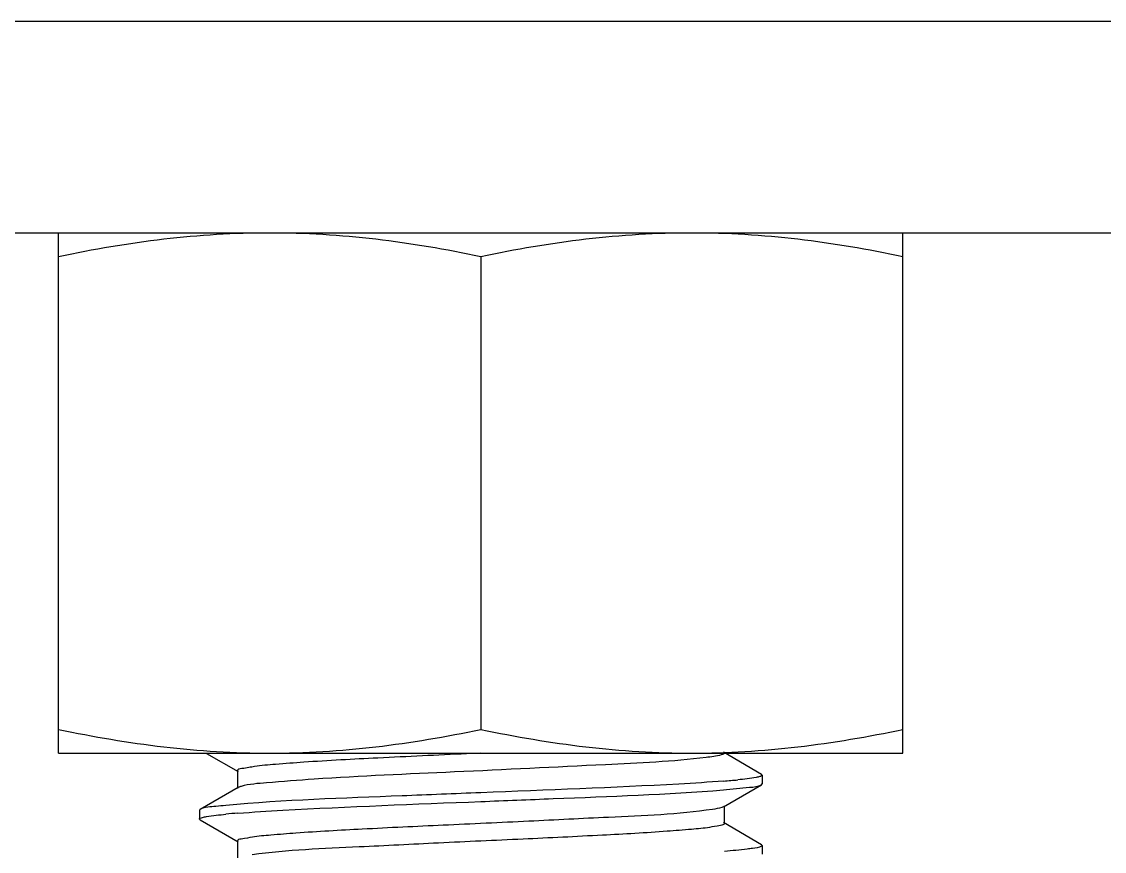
# Model space of a CAD drawing. Extents: x 1725261 to 1937680, y 860327 to 1571294.
# Drawn here: x 1828715.7 to 1828989.6, y 1234806.5 to 1235016.4 of the extents above; entities that cross this region are included whole.
import ezdxf

# ---------------------------------------------------------------- set-up
doc = ezdxf.new("R2010")
doc.units = 0
doc.header["$LTSCALE"] = 1000
doc.header["$MEASUREMENT"] = 0

msp = doc.modelspace()

# ---------------------------------------------------------------- linework, layer by layer
at = {"linetype": 'Continuous'}
for p, q in [((1829263.4, 1235016.4), (1828536.82, 1235016.4)), ((1828536.82, 1234963.01), (1829263.4, 1234963.01)), ((1828725.1, 1234831.33), (1828725.1, 1234963.01)), ((1828938.64, 1234831.33), (1828938.64, 1234963.01)), ((1828831.87, 1234957), (1828831.87, 1234837.34)), ((1828725.1, 1234831.33), (1828938.64, 1234831.33)), ((1828762.51, 1234831.29), (1828770.52, 1234826.66)), ((1828831.87, 1234831.33), (1828828.29, 1234831.17)), ((1828902.88, 1234825.96), (1828893.23, 1234831.56)), ((1828770.32, 1234826.88), (1828770.32, 1234822.43)), ((1828902.88, 1234825.96), (1828903.05, 1234825.77)), ((1828903.05, 1234825.77), (1828903.05, 1234823.55)), ((1828770.52, 1234822.66), (1828760.86, 1234817.07)), ((1828893.23, 1234817.76), (1828902.88, 1234823.35)), ((1828902.88, 1234823.35), (1828903.05, 1234823.55)), ((1828760.86, 1234817.07), (1828760.69, 1234816.87)), ((1828893.42, 1234817.98), (1828893.42, 1234813.54)), ((1828760.69, 1234816.87), (1828760.69, 1234814.65)), ((1828760.86, 1234814.45), (1828760.69, 1234814.65)), ((1828760.86, 1234814.45), (1828770.52, 1234808.86)), ((1828902.88, 1234808.17), (1828893.23, 1234813.76)), ((1828770.32, 1234809.09), (1828770.32, 1234804.64)), ((1828902.88, 1234808.17), (1828903.05, 1234807.97)), ((1828903.05, 1234807.97), (1828903.05, 1234805.75))]:
    msp.add_line(p, q, dxfattribs=at)
for centre, radius, start, end in [((1828773, 1234816.36), 6.79, 105.0931, 106.1411), ((1828878.49, 1235015.04), 191.34, 274.444, 275.509), ((1828786.3, 1234612.91), 203.86, 94.4581, 95.3147)]:
    msp.add_arc(centre, radius, start, end, dxfattribs=at)
for points, knots in [([(1828725.1, 1234957), (1828733.89, 1234958.85), (1828751.59, 1234961.89), (1828769.53, 1234963.01), (1828778.49, 1234963.01)], [0, 0, 0, 0, 0.500766, 1, 1, 1, 1]), ([(1828778.49, 1234963.01), (1828787.44, 1234963.01), (1828805.39, 1234961.89), (1828823.08, 1234958.85), (1828831.87, 1234957)], [0, 0, 0, 0, 0.499234, 1, 1, 1, 1]), ([(1828831.87, 1234957), (1828840.66, 1234958.85), (1828858.36, 1234961.89), (1828876.3, 1234963.01), (1828885.26, 1234963.01)], [0, 0, 0, 0, 0.500766, 1, 1, 1, 1]), ([(1828885.26, 1234963.01), (1828894.21, 1234963.01), (1828912.15, 1234961.89), (1828929.85, 1234958.85), (1828938.64, 1234957)], [0, 0, 0, 0, 0.499234, 1, 1, 1, 1]), ([(1828725.1, 1234837.34), (1828733.89, 1234835.5), (1828751.59, 1234832.46), (1828769.53, 1234831.33), (1828778.49, 1234831.33)], [0, 0, 0, 0, 0.500766, 1, 1, 1, 1]), ([(1828778.49, 1234831.33), (1828787.44, 1234831.33), (1828805.39, 1234832.46), (1828823.08, 1234835.5), (1828831.87, 1234837.34)], [0, 0, 0, 0, 0.499234, 1, 1, 1, 1]), ([(1828831.87, 1234837.34), (1828840.66, 1234835.5), (1828858.36, 1234832.46), (1828876.3, 1234831.33), (1828885.26, 1234831.33)], [0, 0, 0, 0, 0.500766, 1, 1, 1, 1]), ([(1828885.26, 1234831.33), (1828894.21, 1234831.33), (1828912.15, 1234832.46), (1828929.85, 1234835.5), (1828938.64, 1234837.34)], [0, 0, 0, 0, 0.499234, 1, 1, 1, 1]), ([(1828828.29, 1234831.17), (1828820.82, 1234830.82), (1828807.12, 1234830.17), (1828790.88, 1234829.34), (1828780.68, 1234828.54), (1828775.1, 1234828.12), (1828772.48, 1234827.52), (1828770.33, 1234827.29), (1828770.32, 1234826.88)], [0, 0, 0, 0, 0.385608, 0.708188, 0.831159, 0.922444, 0.979031, 1, 1, 1, 1]), ([(1828893.23, 1234831.11), (1828893.06, 1234831.01), (1828891.62, 1234830.55), (1828890.13, 1234830.39), (1828888.85, 1234830.23)], [0, 0, 0, 0, 0.133087, 1, 1, 1, 1]), ([(1828893.42, 1234831.33), (1828893.42, 1234831.29), (1828893.37, 1234831.2), (1828893.29, 1234831.14), (1828893.23, 1234831.11)], [0, 0, 0, 0, 0.402304, 1, 1, 1, 1]), ([(1828888.85, 1234830.23), (1828880.4, 1234829.2), (1828859.15, 1234828.22), (1828826.13, 1234826.55), (1828797.51, 1234825.4), (1828779.56, 1234823.98), (1828773.33, 1234823.49), (1828771.23, 1234822.92)], [0, 0, 0, 0, 0.21664, 0.540669, 0.842029, 0.944627, 1, 1, 1, 1]), ([(1828902.41, 1234825.39), (1828902.13, 1234825.31), (1828900.29, 1234824.91), (1828898.43, 1234824.73), (1828896.86, 1234824.58)], [0, 0, 0, 0, 0.157623, 1, 1, 1, 1]), ([(1828903.05, 1234825.77), (1828903.05, 1234825.69), (1828902.8, 1234825.5), (1828902.58, 1234825.44), (1828902.41, 1234825.39)], [0, 0, 0, 0, 0.324871, 1, 1, 1, 1]), ([(1828771.11, 1234822.89), (1828770.99, 1234822.85), (1828770.79, 1234822.79), (1828770.6, 1234822.7), (1828770.52, 1234822.66)], [0, 0, 0, 0, 0.572041, 1, 1, 1, 1]), ([(1828893.32, 1234824.27), (1828889.54, 1234823.97), (1828869.07, 1234822.73), (1828848.58, 1234821.99), (1828831.87, 1234821.32)], [0, 0, 0, 0, 0.184436, 1, 1, 1, 1]), ([(1828893.22, 1234822.04), (1828895.44, 1234822.21), (1828898.59, 1234822.65), (1828901.99, 1234822.84), (1828902.88, 1234823.35)], [0, 0, 0, 0, 0.683734, 1, 1, 1, 1]), ([(1828831.87, 1234821.32), (1828825.23, 1234821.06), (1828803.73, 1234820.14), (1828782.19, 1234819.5), (1828767.37, 1234818.11)], [0, 0, 0, 0, 0.308576, 1, 1, 1, 1]), ([(1828831.87, 1234819.1), (1828837.97, 1234819.34), (1828858.42, 1234820.18), (1828878.89, 1234820.91), (1828893.22, 1234822.04)], [0, 0, 0, 0, 0.297863, 1, 1, 1, 1]), ([(1828767.37, 1234818.11), (1828766.54, 1234818.03), (1828764.39, 1234817.73), (1828762.04, 1234817.75), (1828760.86, 1234817.07)], [0, 0, 0, 0, 0.37952, 1, 1, 1, 1]), ([(1828890.48, 1234817.11), (1828881.79, 1234815.79), (1828866.23, 1234815.27), (1828843.53, 1234814.04), (1828822.74, 1234813.13), (1828803.15, 1234812.18), (1828788.51, 1234811.38), (1828779.43, 1234810.65), (1828774.52, 1234810.23), (1828772.2, 1234809.71), (1828770.32, 1234809.45), (1828770.32, 1234809.09)], [0, 0, 0, 0, 0.218787, 0.386207, 0.566108, 0.736243, 0.875583, 0.928118, 0.966979, 0.991, 1, 1, 1, 1]), ([(1828770.46, 1234816.15), (1828774.23, 1234816.45), (1828794.69, 1234817.68), (1828815.17, 1234818.43), (1828831.87, 1234819.1)], [0, 0, 0, 0, 0.184575, 1, 1, 1, 1]), ([(1828893.22, 1234817.76), (1828893.1, 1234817.69), (1828892.21, 1234817.36), (1828891.27, 1234817.23), (1828890.48, 1234817.11)], [0, 0, 0, 0, 0.147905, 1, 1, 1, 1]), ([(1828760.69, 1234814.65), (1828760.69, 1234814.75), (1828761.03, 1234814.95), (1828761.31, 1234815.02), (1828761.52, 1234815.08)], [0, 0, 0, 0, 0.313847, 1, 1, 1, 1]), ([(1828761.52, 1234815.08), (1828761.83, 1234815.16), (1828763.78, 1234815.55), (1828765.77, 1234815.73), (1828767.42, 1234815.89)], [0, 0, 0, 0, 0.163234, 1, 1, 1, 1]), ([(1828893.42, 1234813.54), (1828893.42, 1234813.18), (1828891.6, 1234812.92), (1828889.33, 1234812.41), (1828884.56, 1234812), (1828875.69, 1234811.27), (1828861.38, 1234810.49), (1828842.14, 1234809.54), (1828821.61, 1234808.64), (1828798.77, 1234807.44), (1828783, 1234806.83), (1828774.04, 1234805.63)], [0, 0, 0, 0, 0.00884, 0.032379, 0.070466, 0.122006, 0.258971, 0.426878, 0.605536, 0.773444, 1, 1, 1, 1]), ([(1828900.63, 1234807.23), (1828900.18, 1234807.17), (1828897.82, 1234806.85), (1828895.44, 1234806.65), (1828893.52, 1234806.49)], [0, 0, 0, 0, 0.190828, 1, 1, 1, 1]), ([(1828903.05, 1234807.97), (1828903.05, 1234807.89), (1828902.23, 1234807.3), (1828901.4, 1234807.35), (1828900.63, 1234807.23)], [0, 0, 0, 0, 0.093121, 1, 1, 1, 1])]:
    msp.add_open_spline(points, degree=3, knots=knots, dxfattribs=at)

doc.saveas('drawing.dxf')
